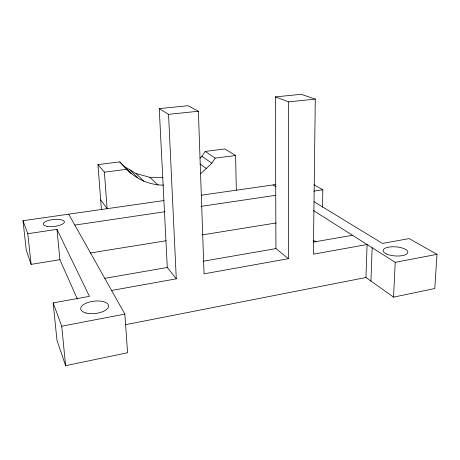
<?xml version="1.0" encoding="UTF-8"?>
<svg xmlns="http://www.w3.org/2000/svg" width="460" height="460" viewBox="0 0 460 460"><rect width="100%" height="100%" fill="white"/><g stroke="black" fill="none" stroke-linecap="round" stroke-linejoin="round"><path stroke-width="0.69" d="M288.374 258.681L288.615 101.867L275.367 96.905L275.937 248.584L288.374 258.681L204.062 273.838L198.386 111.239L188.054 105.714L159.246 108.617L167.29 267.473L176.283 278.835L111.579 290.467M275.367 96.905L301.225 94.3L315.284 99.096L313.381 254.184L367.103 244.524L365.941 277.512L393.565 297.143L434.769 288.529L437 254.34L409.164 238.596L382.473 243.42L314.077 201.727M322.552 207.276L322.828 189.767L314.088 184.822M370.921 281.048L372.169 247.739M393.565 297.143L395.215 262.338L313.335 210.461M199.973 158.165L201.928 156.331L205.143 151.409L224.946 148.977L235.606 155.532L236.308 190.198M200.698 173.696L211.847 163.214L215.177 158.119L235.606 155.532M163.909 200.554L23 220.708L27.772 233.709L56.965 229.362L89.435 296.349L53.17 302.898L56.959 340.268L65.613 365.7L127.581 352.745L124.867 314.099L68.689 214.17M125.603 324.679L365.941 277.512M53.17 302.898L61.715 326.192L124.867 314.099M395.215 262.338L437 254.34M104.765 278.34L167.29 267.473M203.343 261.205L275.937 248.584M313.651 242.023L352.498 235.273M90.263 252.994L166.181 240.73M202.365 234.887L276.155 222.962M23 220.708L26.249 250.044L31.119 264.362L59.898 259.693L77.406 299.092M313.846 191.107L322.828 189.767M74.825 225.084L164.87 211.738M201.031 206.379L275.483 195.345M201.526 195.172L275.873 184.54M126.977 169.286L119.772 161.903L97.951 164.588L104.391 172.149L126.977 169.286C136.137 179.36 150.178 185.265 163.76 185.104M159.246 108.617L168.55 114.339L198.386 111.239M288.615 101.867L315.284 99.096M123.705 166.112L136.062 173.541L149.914 177.336L162.955 177.324M273.056 184.943L276.046 186.84M205.143 151.409L215.177 158.119M201.928 156.331L211.847 163.214M313.645 240.327L315.98 241.989M199.979 163.875L206.275 168.452M149.914 177.336L158.09 185.133M136.062 173.541L143.79 181.269M129.91 169.843L137.442 177.462M124.194 166.612L131.037 173.627M119.772 161.903L123.268 165.64M100.671 199.893L107.123 208.673L104.391 172.149M27.772 233.709L31.119 264.362M61.715 326.192L65.613 365.7M56.965 229.362L59.898 259.693M97.951 164.588L101.436 209.771M168.55 114.339L176.283 278.835M86.02 313.018A14.036 6.193 -6.6 0 0 108.479 306.923A14.036 6.193 -6.6 0 0 89.499 302.019A14.036 6.193 -6.6 0 0 86.02 313.018M47.018 226.28A10.637 3.473 -6.1 0 0 64.233 222.565A10.637 3.473 -6.1 0 0 50.186 220.029A10.637 3.473 -6.1 0 0 47.018 226.28M386.613 254.018A12.42 4.56 4.2 0 0 407.405 253.368A12.42 4.56 4.2 0 0 392.409 246.767A12.42 4.56 4.2 0 0 386.613 254.018"/></g></svg>
